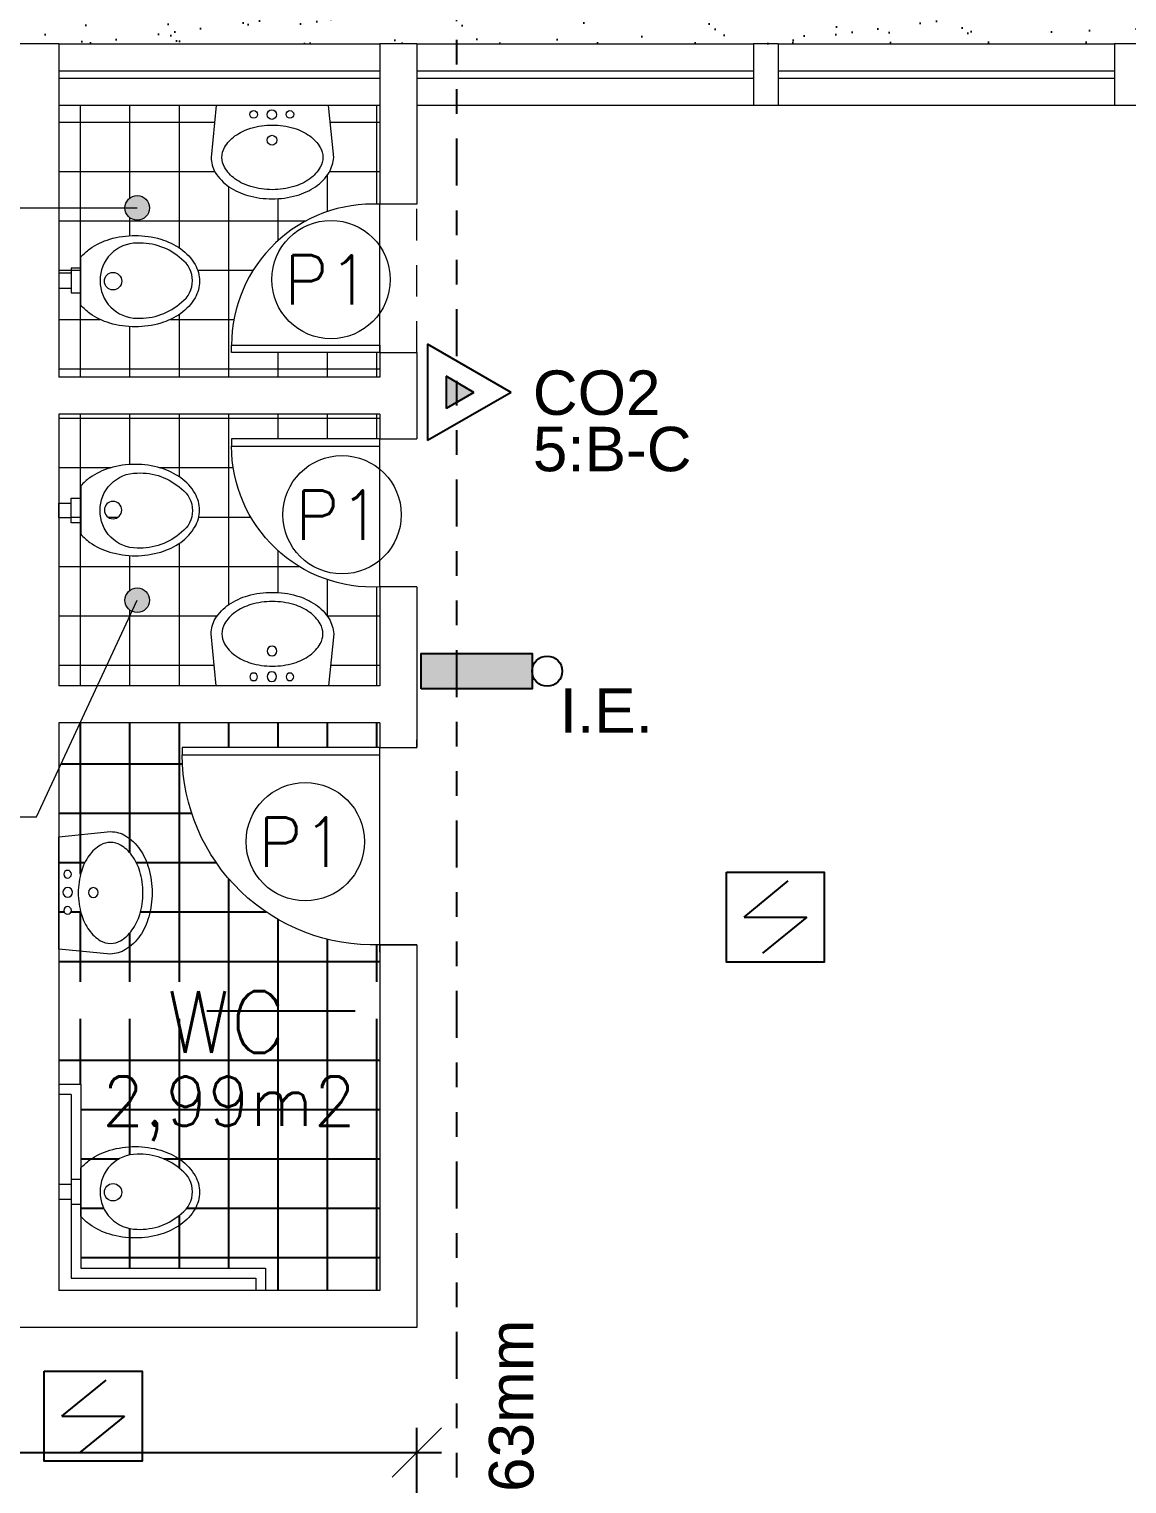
# Model space of a CAD drawing. Header units: millimetres. Extents: x 521 to 1055, y 261 to 520.
# Drawn here: x 536.45 to 540.9, y 498.88 to 504.78 of the extents above; entities that cross this region are included whole.
import ezdxf
from ezdxf.enums import TextEntityAlignment as Align

# ---------------------------------------------------------------- set-up
doc = ezdxf.new("R2010")
doc.units = ezdxf.units.MM
for name, pattern in [('CONTINU', [0]), ('DIVIDE2', [15.875, 6.35, -3.175, 0, -3.175, 0, -3.175]), ('HIDDEN', [9.524999999999999, 6.35, -3.175])]:
    doc.linetypes.add(name, pattern=pattern)
doc.layers.add('0.1', color=8, linetype='Continuous', lineweight=13)
doc.layers.add('ppci', color=8, linetype='Continuous')
doc.styles.add('ROMANS', font='romans')
doc.styles.get("Standard").update_dxf_attribs({"font": 'romans.shx'})
doc.styles.add('STYLE1', font='sanss___.ttf')
doc.dimstyles.new('Fares Eng - 50', dxfattribs={"dimscale": 2, "dimtxt": 0.085, "dimasz": 0.1, "dimexe": 0.05, "dimexo": 0.05, "dimgap": 0.04, "dimtad": 1, "dimzin": 4, "dimdsep": 46, "dimtxsty": 'ROMANS', "dimblk1": 'OBLIQUE', "dimblk2": 'OBLIQUE', "dimsah": 1, "dimcen": 0.05, "dimdle": 0.05, "dimclrd": 8, "dimclre": 8, "dimclrt": 8, "dimaunit": 1, "dimadec": 0, "dimazin": 0, "dimtfac": 1, "dimtix": 1, "dimtmove": 2, "dimatfit": 0, "dimldrblk": 'OPEN90', "dimfxl": 1, "dimtolj": 1, "dimtzin": 0, "dimarcsym": 0})
pattern_1 = [(0, (-0.7382471170010376, 0), (0, 0.2), []), (90, (-0.7382471170010376, 0), (-0.2, 1.224606353822377e-17), [])]

# ---------------------------------------------------------------- blocks, each defined once
blk = doc.blocks.new('P80')
for points in [[(0, 0.8600000000001068), (0, 0.8300000000001057), (0.1499999999999986, 0.8300000000001057), (0.1499999999999986, 0.8600000000001068)], [(0, 0), (0, 0.03000000000000114), (0.1499999999999986, 0.03000000000000114), (0.1499999999999986, 0)]]:
    blk.add_lwpolyline(points)
blk.add_lwpolyline([(-0.8000000000000227, 0.06000000000008299), (0, 0.06000000000008299), (0, 0.03000000000000114), (-0.8000000000000227, 0.03000000000000114)], close=True)
at = {"color": 8}
blk.add_arc((-0.02513934576528032, 0.05553438521076377), 0.7748735220644332, 88.14081760279143, 179.6698012135025, dxfattribs=at)
blk = doc.blocks.new('P60')
at = {"color": 252}
blk.add_lwpolyline([(-0.6000000000000227, 0.05960000000008298), (0, 0.05960000000008298), (0, 0.03000000000000114), (-0.6000000000000227, 0.03000000000000114)], close=True, dxfattribs=at)
at = {"color": 8}
blk.add_arc((-0.02886986666674457, 0.05960000000008306), 0.5711301333332781, 87.10253993610587, 180, dxfattribs=at)
blk = doc.blocks.new('Vaso')
for points in [[(0.02999999999997272, -0.04999999999995453), (0.02999999999997272, 0), (-0.02999999999997272, 0), (-0.02999999999997272, -0.04999999999995453)], [(0.04999999999995453, -0.09000000000014552), (0.04999999999995453, -0.04999999999995453), (-0.04999999999995453, -0.04999999999995453), (-0.04999999999995453, -0.09000000000014552)]]:
    blk.add_lwpolyline(points)
for points in [[(0.1828955200001019, -0.3100000000001728, -0.071776), (0.1680402599999979, -0.4129498500001318, -0.083144), (0.128710270000056, -0.4938477600001079, -0.106699), (0.06516211000007388, -0.5518467399999736, -0.132564), (-0.002104480000070907, -0.5700000000001637, -0.132564), (-0.06937106999998832, -0.5518467399999736, -0.106699), (-0.1329192299999704, -0.4938477600001079, -0.083144), (-0.1722492199999124, -0.4129498500001318, -0.071776), (-0.1871044800000163, -0.3100000000001728, -0.071776), (-0.1722492199999124, -0.2070501499999864, -0.083144), (-0.1329192299999704, -0.1261522400000104, -0.060171), (-0.09999999999990905, -0.09000000000014552), (0.09579103999999461, -0.09000000000014552, -0.060171), (0.128710270000056, -0.1261522400000104, -0.083144), (0.1680402599999979, -0.2070501499999864, -0.071776)], [(-0.08763701527800549, -0.4972033683313839, 0.2473999053505774), (0, -0.5413053001348089, 0.2473999053505774), (0.08763701527800549, -0.4972033683313839, 0.1978584598758542), (0.1521044799999345, -0.3175259839795217, 0.4183289460701766), (0, -0.1675407474929216, 0.4183289460701766), (-0.1521044799999345, -0.3175259839795217, 0.1978584598758542)]]:
    blk.add_lwpolyline(points, format="xyb", close=True)
blk.add_circle((-0.002104480000070907, -0.2200259839794398), 0.03525)
blk = doc.blocks.new('Cuba-emp')
blk.add_lwpolyline([(0.2100034834991149, 0.2482008336621746), (-7.105427357601002e-15, 0.227407372452717), (7.105427357601002e-15, -0.227407372452717), (0.2100034834991291, -0.2482008336621604, 0.1378156270121392), (0.2705880087187396, -0.2311785380375015, 0.1070411790707005), (0.3288221515426883, -0.1757097620058969, 0.0807505460992588), (0.3644727820534435, -0.09904874869174485, 0.06864280771685904), (0.3780384553094791, -0.0007008336622078559, 0.06864280771690003), (0.3644727820534364, 0.09764708136732558, 0.08075054609930853), (0.3288221515426741, 0.1743080946814768, 0.10704117907071), (0.2705880087187253, 0.2297768707130761, 0.1157522192348251), (0.2100034834991149, 0.2482008336621746)], format="xyb")
blk.add_lwpolyline([(0.2100034834991149, 0.2045185337481215, -0.1318273881114975), (0.2501415417997279, 0.1937487812531433, -0.1066332451029667), (0.2967372728202164, 0.1514795764228545, -0.08348179435471227), (0.328253700616866, 0.08706086194230345, -0.0722322283218027), (0.3408968663839005, 1.243449787580175e-14, -0.07223222832186973), (0.3282537006168731, -0.08706086194227858, -0.08348179435460365), (0.2967372728202307, -0.1514795764226058, -0.106633245102999), (0.2501415417997421, -0.1937487812531256, -0.1318273881114998), (0.2100034834991291, -0.2045185337481072, -0.1318273881114848), (0.1698654251985161, -0.1937487812531282, -0.1066332451030064), (0.1232696941780276, -0.151479576422612, -0.08348179435461947), (0.09175326638137804, -0.08706086194228746, -0.07223222832185378), (0.07911010061422985, 3.552713678800501e-15, -0.07223222832187323), (0.09175326638137093, 0.08706086194229457, -0.08348179435457351), (0.1232696941780134, 0.15147957642262, -0.1066332451030294), (0.1698654251985019, 0.1937487812531398, -0.1318273881114961)], format="xyb", close=True)
for centre, radius in [((0.03578416458526235, 0.0710594457912066), 0.01546869292730512), ((0.03651954001270497, -0.002319139823612204), 0.0193358661591314), ((0.03651954001270497, -0.002319139823612204), 0.0193358661591314), ((0.1402810526510621, -0.001433449959218791), 0.01977531766275002), ((0.03578416458526945, -0.07569772543820363), 0.01546869292730512)]:
    blk.add_circle(centre, radius)
blk = doc.blocks.new('ÁREA')
for p in [(4.97462945148186e-05, 0.003761569252461072), (0, 0)]:
    blk.add_attdef('COMPARTIMENTO', text='', height=0.0025).set_placement(p, align=Align.CENTER)
at = {"color": 1}
for p in [(-4.97462945148186e-05, -0.003761569252461072), (-9.94925890296372e-05, -0.007523138504922144)]:
    blk.add_attdef('ÁREA', text='', height=0.002, dxfattribs=at).set_placement(p, align=Align.CENTER)
blk = doc.blocks.new('_OBLIQUE')
at = {"color": 0, "linetype": 'ByBlock'}
blk.add_line((-0.5, -0.5), (0.5, 0.5), dxfattribs=at)
blk = doc.blocks.new('*D2544')
at = {"layer": '0.1', "color": 8, "linetype": 'CONTINU', "lineweight": -2, "transparency": 16777216}
for p, q in [((534.1232697461763, 498.3775467848045), (534.1232697461763, 499.1104200414892)), ((538.0232697461763, 498.3775467848045), (538.0232697461763, 499.1104200414892)), ((534.0232697461763, 499.0104200414892), (538.1232697461763, 499.0104200414892))]:
    blk.add_line(p, q, dxfattribs=at)
at = {"layer": 'DEFPOINTS', "color": 0, "linetype": 'CONTINU', "lineweight": -2, "transparency": 16777216}
for p in [(538.0232697461763, 499.0104200414892), (534.1232697461763, 498.2775467848044), (538.0232697461763, 498.2775467848044)]:
    blk.add_point(p, dxfattribs=at)
at = {"layer": '0.1', "color": 8, "linetype": 'CONTINU', "lineweight": -2, "transparency": 16777216, "xscale": 0.2, "yscale": 0.2, "zscale": 0.2, "rotation": 180}
blk.add_blockref('_OBLIQUE', (534.1232697461763, 499.0104200414892), dxfattribs=at)
at = {"layer": '0.1', "color": 8, "linetype": 'CONTINU', "lineweight": -2, "transparency": 16777216, "xscale": 0.2, "yscale": 0.2, "zscale": 0.2}
blk.add_blockref('_OBLIQUE', (538.0232697461763, 499.0104200414892), dxfattribs=at)
at = {"layer": '0.1', "color": 8, "linetype": 'CONTINU', "transparency": 16777216, "insert": (536.0732697461763, 499.1754200414892), "char_height": 0.17, "attachment_point": 5, "style": 'ROMANS'}
blk.add_mtext('\\A1;3.90', dxfattribs=at)
blk = doc.blocks.new('_Open90')
at = {"color": 0, "linetype": 'ByBlock', "lineweight": -2}
for p, q in [((-0.5, 0.5), (0, 0)), ((0, 0), (-1, 0)), ((0, 0), (-0.5, -0.5))]:
    blk.add_line(p, q, dxfattribs=at)

msp = doc.modelspace()

# ---------------------------------------------------------------- hatches: boundary and pattern name
at = {"layer": '0.1', "linetype": 'CONTINU', "lineweight": -2}
h = msp.add_hatch(dxfattribs=at)
h.set_pattern_fill('AR-SAND,_O', color=8, scale=0.005, double=1)
h.set_pattern_definition([(37.50000000000001, (536.9338649842716, 504.7169216843538), (-0.008000156479920228, 0.2447066186646712), [0, -0.19304, 0, -0.2159, 0, -0.206375]), (7.499999999999999, (536.9338649842716, 504.7169216843538), (0.2247616415690013, 0.3584125502841771), [0, -0.10414, 0, -0.17399, 0, -0.06667500000000001]), (327.5, (536.7776549842716, 504.7169216843538), (0.395496185120729, 0.0007185923392728455), [0, -0.0635, 0, -0.2286, 0, -0.29845]), (317.5, (536.7776549842716, 504.7169216843538), (0.3817782262361486, 0.1114646616286081), [0, -0.03175, 0, -0.14986, 0, -0.17145])])
h.paths.add_polyline_path([(545.3724391688598, 509.9478391246144), (537.5452751660277, 509.8699592179067), (537.434880869274, 505.432420980831), (545.0032869698753, 505.432420980831)])
h.paths.add_polyline_path([(545.0032869698753, 505.432420980831), (538.1857854332595, 505.432420980831), (538.1857854332595, 504.7169216843539), (539.3857697461763, 504.7169216843541), (539.4857697461762, 504.7169216843538), (540.8482697461764, 504.7169216843541), (540.9482697461763, 504.7169216843541), (542.3107697461763, 504.7169216843544), (542.4107697461764, 504.7169216843538), (543.7732697461763, 504.7169216843541), (543.9232697461763, 504.7169216843539), (544.9447922457421, 504.7169216843541)])
h.paths.add_polyline_path([(541.1778487952162, 505.1163371083941, -1), (540.6985611264757, 505.1163371083941, -1)], flags=16)
h.paths.add_polyline_path([(538.1857854332595, 505.432420980831), (537.434880869274, 505.432420980831), (537.4287255319039, 505.1849938424259, -0.07276963201041839), (537.4387709772908, 505.1163371083941, -0.0852835781286877), (537.4250276326134, 505.0363487585661), (537.4170811259384, 504.7169216843543), (537.8732697461764, 504.7169216843545), (538.0232697461763, 504.716921684354), (538.1857854332595, 504.716921684354)])
h.paths.add_polyline_path([(536.9338649842716, 505.9890917954538), (537.5126745080812, 505.9890917954538), (537.5126745080812, 506.2440917954538), (536.9338649842716, 506.2440917954538)], flags=9)
h.paths.add_polyline_path([(537.7317221271286, 505.9890917954538), (538.1648173652238, 505.9890917954538), (538.1648173652238, 506.2440917954538), (537.7317221271286, 506.2440917954538)], flags=24)
h.paths.add_polyline_path([(540.5967221271285, 505.9890917954538), (541.1998173652238, 505.9890917954538), (541.1998173652238, 506.2440917954538), (540.5967221271285, 506.2440917954538)], flags=24)
h.paths.add_polyline_path([(543.6317221271287, 505.9890917954538), (544.0648173652239, 505.9890917954538), (544.0648173652239, 506.2440917954538), (543.6317221271287, 506.2440917954538)], flags=24)
h.paths.add_polyline_path([(543.502912603319, 506.6538638188314), (544.2436268890333, 506.6538638188314), (544.2436268890333, 506.9088638188315), (543.502912603319, 506.9088638188315)], flags=24)
h.paths.add_polyline_path([(540.7166443724218, 504.9648247685257), (541.1118824676598, 504.9648247685257), (541.1118824676598, 505.2648247685257), (540.7166443724218, 505.2648247685257)], flags=24)
h = msp.add_hatch(dxfattribs=at)
h.set_pattern_fill('AR-SAND,_O', color=8, scale=0.005, double=1)
h.set_pattern_definition([(37.50000000000001, (531.6817221271286, 504.7169216843539), (-0.008000156479920228, 0.2447066186646712), [0, -0.19304, 0, -0.2159, 0, -0.206375]), (7.499999999999999, (531.6817221271286, 504.7169216843539), (0.2247616415690013, 0.3584125502841771), [0, -0.10414, 0, -0.17399, 0, -0.06667500000000001]), (327.5, (531.5255121271286, 504.7169216843539), (0.395496185120729, 0.0007185923392728455), [0, -0.0635, 0, -0.2286, 0, -0.29845]), (317.5, (531.5255121271286, 504.7169216843539), (0.3817782262361486, 0.1114646616286081), [0, -0.03175, 0, -0.14986, 0, -0.17145])])
h.paths.add_polyline_path([(537.5452751660277, 509.8699592179067), (533.7394981211797, 509.8320919187042), (531.8732697461763, 507.8873033279339), (531.8732697461763, 505.432420980831), (537.434880869274, 505.432420980831)])
h.paths.add_polyline_path([(537.4287255319039, 505.1849938424259), (537.434880869274, 505.432420980831), (532.1857854332595, 505.432420980831), (532.1857854332595, 504.7169216843539), (532.2732697461763, 504.7169216843539), (532.7732697461763, 504.716921684354), (533.2732697461763, 504.716921684354), (533.7732697461763, 504.716921684354), (536.5732697461763, 504.716921684354), (537.4170811259384, 504.7169216843543), (537.4250276326134, 505.0363487585661, -0.8428363243536067), (536.9594833085504, 505.1163371083941, -0.8643331618661794)])
h.paths.add_polyline_path([(532.1857854332595, 505.432420980831), (531.8732697461763, 505.432420980831), (531.8732697461763, 504.7169216843539), (532.1857854332595, 504.7169216843539)])
h.paths.add_polyline_path([(531.6817221271286, 505.9890917954538), (532.1148173652239, 505.9890917954538), (532.1148173652239, 506.2440917954538), (531.6817221271286, 506.2440917954538)], flags=9)
h.paths.add_polyline_path([(533.9217221271288, 505.9890917954538), (534.5248173652241, 505.9890917954538), (534.5248173652241, 506.2440917954538), (533.9217221271288, 506.2440917954538)], flags=24)
h.paths.add_polyline_path([(536.2817221271287, 505.9890917954538), (536.7148173652239, 505.9890917954538), (536.7148173652239, 506.2440917954538), (536.2817221271287, 506.2440917954538)], flags=24)
h.paths.add_polyline_path([(536.9338649842716, 505.9890917954538), (537.5126745080812, 505.9890917954538), (537.5126745080812, 506.2440917954538), (536.9338649842716, 506.2440917954538)], flags=24)
h.paths.add_polyline_path([(534.6007697461761, 506.6538638188314), (535.1957697461761, 506.6538638188314), (535.1957697461761, 506.9088638188315), (534.6007697461761, 506.9088638188315)], flags=24)
at = {"layer": '0.1', "linetype": 'CONTINU'}
h = msp.add_hatch(dxfattribs=at)
h.set_pattern_fill('_USER', color=8, scale=0.2, style=0, double=1, pattern_type=0)
h.set_pattern_definition(pattern_1)
h.paths.add_polyline_path([(537.8732697461764, 504.0669216843539), (537.8732697461764, 504.4669216843539), (536.5732697461763, 504.466921684354), (536.5732697461763, 504.0522582272014), (536.8412961753774, 504.0522582272014, -1), (536.9409738825394, 504.0522582272014, -1), (536.8412961753774, 504.0522582272014), (536.5732697461763, 504.0522582272013), (536.5732697461763, 503.787633365421), (536.6232697461762, 503.7876333654211), (536.6232697461762, 503.727633365421), (536.5732697461764, 503.7276333654211), (536.5732697461763, 503.3669216843538), (537.8732697461764, 503.3669216843539), (537.8732697461763, 503.4669216843538), (537.2732697461763, 503.4669216843537), (537.2732697461764, 503.4965216843561, -0.4291040067091605)])
h.paths.add_polyline_path([(536.6994233474218, 503.6247131668499), (536.6994233259545, 503.6247131821245, 0.08314246591699277), (536.7803198814282, 503.5853841497677), (536.78031991686, 503.585384139325, -0.08314247570714753)], flags=0)
h.paths.add_polyline_path([(537.41726868949, 504.3266406317028, -1), (537.4568193248156, 504.3266406317028, -1)], flags=16)
h.paths.add_polyline_path([(536.8285457301557, 503.7555288854209, -1), (536.7580457301557, 503.7555288854209, -1)], flags=0)
h.paths.add_polyline_path([(537.3473110387464, 504.4311375197686, -1), (537.378248424601, 504.4311375197686, -1)], flags=16)
h.paths.add_polyline_path([(537.4168224511292, 504.4304021443412, -1), (537.4554941834474, 504.4304021443412, -1)], flags=16)
h.paths.add_polyline_path([(537.4940682099758, 504.4311375197686, -1), (537.5250055958304, 504.4311375197686, -1)], flags=16)
edge = h.paths.add_edge_path(flags=16)
edge.add_arc((536.8832694957761, 503.5763682473045), 0.3641606381167159, 73.57827486537332, 89.99996060286799, ccw=False)
edge.add_arc((536.9092274106875, 503.6644437885898), 0.272339538585894, 54.56671686925421, 73.57819020894982, ccw=False)
edge.add_arc((536.9489162615166, 503.7202227471815), 0.2038815434231308, 30.205282362381126, 54.56672184458631, ccw=False)
edge.add_arc((537.0095655781332, 503.7555288997496), 0.1337041680432203, -6.140223888451146e-06, 30.205311487306687, ccw=False)
edge.add_arc((537.0095655781337, 503.7555288710923), 0.1337041680427554, -30.20531148736268, 6.1401751736411825e-06, ccw=False)
edge.add_arc((536.9489162615166, 503.7908350236605), 0.2038815434231379, 305.43327815541375, 329.7947176376189, ccw=False)
edge.add_arc((536.9092274106875, 503.8466139822522), 0.2723395385859037, 286.4218097910501, 305.4332831307458, ccw=False)
edge.add_arc((536.8832694957761, 503.9346895235376), 0.3641606381167082, 270.000039397132, 286.4217251346267, ccw=False)
edge.add_arc((536.8832699965767, 503.9346895235384), 0.3641606381175117, 253.57827486539162, 269.99996060288584, ccw=False)
edge.add_arc((536.8573120816651, 503.8466139822522), 0.272339538585894, 234.5667168692542, 253.57819020894982, ccw=False)
edge.add_arc((536.8176243238506, 503.7908361668458), 0.2038831085607021, 220.7930870399286, 234.5666578242865, ccw=False)
edge.add_line((536.6632697461764, 503.6576333654211), (536.6632697461764, 503.853424405421))
edge.add_arc((536.8176243238506, 503.7202216039963), 0.203883108560706, 125.4333421757135, 139.2069129600714, ccw=False)
edge.add_arc((536.8573120816651, 503.6644437885898), 0.2723395385859037, 106.42180979105021, 125.43328313074579, ccw=False)
edge.add_arc((536.8832699965767, 503.5763682473037), 0.3641606381175037, 90.00003939711422, 106.42172513460841, ccw=False)
edge = h.paths.add_edge_path()
edge.add_line((537.6866782907741, 504.2569182008548), (537.6658848295647, 504.4669216843539))
edge.add_line((537.6658848295647, 504.4669216843539), (537.2110700846592, 504.4669216843539))
edge.add_line((537.2110700846592, 504.4669216843539), (537.1902766234498, 504.2569182008548))
edge.add_arc((537.3066018046046, 504.2569182008548), 0.1163251811548207, 180, 211.387297163865)
edge.add_arc((537.3694836825108, 504.2952823299283), 0.1899861407506768, 211.3872971638434, 235.8262727550331)
edge.add_arc((537.4107512224331, 504.3560656062938), 0.2634546138323976, 235.8262727549359, 254.2928661822718)
edge.add_arc((537.4377766234492, 504.4521655997534), 0.3632823707089864, 254.2928661824861, 270.0000000000896)
edge.add_arc((537.4377766234503, 504.4521655997532), 0.3632823707088164, 269.9999999999104, 285.7071338175212)
edge.add_arc((537.4648020244665, 504.3560656062937), 0.2634546138322055, 285.7071338177145, 304.1737272450645)
edge.add_arc((537.5060695643887, 504.2952823299283), 0.1899861407506669, 304.1737272449669, 328.6127028361566)
edge.add_arc((537.5689514422949, 504.2569182008548), 0.1163251811548238, 328.6127028361349, 360)
for points in [[(536.9409738825394, 504.0522582272014, 1), (536.8412961753774, 504.0522582272014, 1)], [(536.9409738825394, 502.4630257184097, 1), (536.8412961753774, 502.4630257184097, 1)]]:
    msp.add_hatch(color=8, dxfattribs=at).paths.add_polyline_path(points)
h = msp.add_hatch(dxfattribs=at)
h.set_pattern_fill('_USER', color=8, scale=0.2, style=0, double=1, pattern_type=0)
h.set_pattern_definition(pattern_1)
h.paths.add_polyline_path([(537.2732697461764, 503.0873216843537), (537.2732697461764, 503.1169216843538), (537.8732697461763, 503.1169216843537), (537.8732697461763, 503.2169216843537), (536.5732697461763, 503.2169216843537), (536.5732697461763, 502.8562100032865), (536.6232697461762, 502.8562100032866), (536.6232697461762, 502.7962100032865), (536.5732697461762, 502.7962100032865), (536.5732697461763, 502.1169216843538), (536.7302723624595, 502.1169216843539), (536.8701289013673, 502.4178299892984, -0.2918137237420709), (536.8412961753774, 502.4630257184097, -1), (536.9409738825394, 502.4630257184097, -0.5482108319816127), (536.8701289013673, 502.4178299892984), (536.7302723624595, 502.1169216843538), (537.8732697461763, 502.1169216843537), (537.8732697461763, 502.5169216843537, -0.4291040067102474)])
edge = h.paths.add_edge_path(flags=16)
edge.add_arc((536.8832694957761, 503.0074751214031), 0.3641606381167159, 270.000039397132, 286.4217251346267)
edge.add_arc((536.9092274106875, 502.9193995801177), 0.272339538585894, 286.4218097910502, 305.4332831307458)
edge.add_arc((536.9489162615166, 502.863620621526), 0.2038815434231308, 305.4332781554137, 329.7947176376189)
edge.add_arc((537.0095655781332, 502.828314468958), 0.1337041680432203, 329.7946885126933, 360.0000061402239)
edge.add_arc((537.0095655781337, 502.8283144976152), 0.1337041680427554, 359.9999938598248, 390.2053114873627)
edge.add_arc((536.9489162615166, 502.793008345047), 0.2038815434231379, 30.20528236238112, 54.56672184458628)
edge.add_arc((536.9092274106875, 502.7372293864553), 0.2723395385859037, 54.56671686925417, 73.57819020894983)
edge.add_arc((536.8832694957761, 502.64915384517), 0.3641606381167082, 73.5782748653733, 89.99996060286799)
edge.add_arc((536.8832699965767, 502.6491538451692), 0.3641606381175117, 90.00003939711412, 106.4217251346084)
edge.add_arc((536.8573120816651, 502.7372293864553), 0.272339538585894, 106.4218097910502, 125.4332831307458)
edge.add_arc((536.8176243238506, 502.7930072018618), 0.2038831085607021, 125.4333421757135, 139.2069129600714)
edge.add_line((536.6632697461764, 502.9262100032865), (536.6632697461764, 502.7304189632866))
edge.add_arc((536.8176243238506, 502.8636217647113), 0.203883108560706, 220.7930870399286, 234.5666578242865)
edge.add_arc((536.8573120816651, 502.9193995801177), 0.2723395385859037, 234.5667168692542, 253.5781902089498)
edge.add_arc((536.8832699965767, 503.0074751214039), 0.3641606381175037, 253.5782748653916, 269.9999606028858)
edge = h.paths.add_edge_path(flags=0)
edge.add_arc((536.7932957301557, 502.8283144832866), 0.03525, 0, 360)
edge = h.paths.add_edge_path(flags=16)
edge.add_arc((537.4370440071527, 502.2572027370047), 0.01977531766275002, 0, 360)
edge = h.paths.add_edge_path(flags=16)
edge.add_arc((537.3627797316738, 502.1527058489389), 0.01546869292730512, 0, 360)
edge = h.paths.add_edge_path(flags=16)
edge.add_arc((537.4361583172883, 502.1534412243664), 0.0193358661591314, 0, 360)
edge = h.paths.add_edge_path(flags=16)
edge.add_arc((537.5095369029032, 502.1527058489389), 0.01546869292730512, 0, 360)
edge = h.paths.add_edge_path()
edge.add_line((537.6866782907741, 502.3269251678528), (537.6658848295647, 502.1169216843537))
edge.add_line((537.6658848295647, 502.1169216843537), (537.2110700846592, 502.1169216843537))
edge.add_line((537.2110700846592, 502.1169216843537), (537.1902766234498, 502.3269251678528))
edge.add_arc((537.3066018046046, 502.3269251678528), 0.1163251811548207, 148.612702836135, 180, ccw=False)
edge.add_arc((537.3694836825108, 502.2885610387792), 0.1899861407506768, 124.1737272449669, 148.6127028361566, ccw=False)
edge.add_arc((537.4107512224331, 502.2277777624137), 0.2634546138323976, 105.70713381772819, 124.1737272450641, ccw=False)
edge.add_arc((537.4377766234492, 502.1316777689541), 0.3632823707089864, 89.99999999991041, 105.70713381751389, ccw=False)
edge.add_arc((537.4377766234503, 502.1316777689543), 0.3632823707088164, 74.2928661824788, 90.00000000008959, ccw=False)
edge.add_arc((537.4648020244665, 502.2277777624139), 0.2634546138322055, 55.826272754935474, 74.29286618228548, ccw=False)
edge.add_arc((537.5060695643887, 502.2885610387792), 0.1899861407506669, 31.387297163843414, 55.826272755033074, ccw=False)
edge.add_arc((537.5689514422949, 502.3269251678528), 0.1163251811548238, 0, 31.387297163865128, ccw=False)
at = {"layer": '0.1', "linetype": 'CONTINU', "lineweight": -2}
h = msp.add_hatch(dxfattribs=at)
h.set_pattern_fill('_USER', color=8, scale=0.2, style=0, double=1, pattern_type=0)
h.set_pattern_definition(pattern_1)
h.paths.add_polyline_path([(537.8732697461763, 501.0669216843538, -0.4220514271876431), (537.0732697461764, 501.8369216843566), (537.0732697461764, 501.8669216843538), (537.8732697461762, 501.8669216843538), (537.8732697461762, 501.9669216843537), (536.6605551745605, 501.9669216843538), (536.5732697461763, 501.7791227404748), (536.5732697461763, 500.9169216843538), (537.1732697461765, 500.9169216843538), (537.1732697461763, 500.7669216843538), (536.5732697461763, 500.7669216843539), (536.5732697461763, 500.5013417324604), (536.6632697461762, 500.5013417324604), (536.6632697461763, 499.7569216843538), (537.4112376487716, 499.7569216843537), (537.4112376487715, 499.6669216843538), (537.8732697461763, 499.6669216843538), (537.8732697461764, 500.7669216843539), (537.7732697461763, 500.7669216843538), (537.7732697461763, 500.9169216843537), (537.8732697461764, 500.9169216843538)])
h.paths.add_polyline_path([(536.8700070189974, 501.1261308648537, -0.1066332451067462), (536.8234112879752, 501.0838616600221, -0.1318273881082254), (536.7832732296755, 501.0730919075276, -0.1318273881106296), (536.7431351713751, 501.0838616600224, -0.1066332451037985), (536.6965394403543, 501.1261308648532, -0.08348179435385415), (536.665023012558, 501.190549579333, -0.07223222832222705), (536.6523798467906, 501.2776104412757, -0.07223222832195468), (536.6650230125582, 501.364671303218, -0.08348179435061105), (536.6965394403522, 501.4290900176958, -0.1066332451107504), (536.743135171376, 501.4713592225294, -0.1318273881073946), (536.7832732296755, 501.4821289750238, -0.1318273881106333), (536.8234112879759, 501.471359222529, -0.1066332451037019), (536.8700070189967, 501.4290900176982, -0.08348179435466521), (536.9015234467932, 501.3646713032178, -0.07223222832172972), (536.9141666125603, 501.2776104412757, -0.07223222832218963), (536.9015234467931, 501.1905495793329, -0.08348179435279396)], flags=16)
h.paths.add_polyline_path([(536.6937754811647, 501.2790438912349, -1), (536.7333261164903, 501.2790438912349, -1)], flags=0)
h.paths.add_polyline_path([(536.5935852178343, 501.2065509954845, -1), (536.6245226036889, 501.2065509954845, -1)], flags=16)
h.paths.add_polyline_path([(536.5904534200299, 501.2799295810993, -1), (536.6291251523481, 501.2799295810993, -1)], flags=16)
h.paths.add_polyline_path([(536.5935852178343, 501.3533081667139, -1), (536.6245226036889, 501.3533081667139, -1)], flags=16)
h.paths.add_polyline_path([(537.0704731145073, 500.154558699632, -0.2473999053515934), (537.1145750463111, 500.0669216843538, -0.2473999053501413), (537.0704731145079, 499.9792846690758, -0.1978584598760171), (536.8907957301559, 499.9148172043538, -0.4183289460703992), (536.7408104936692, 500.0669216843537, -0.4183289460703992), (536.8907957301559, 500.2190261643536, -0.1978584598752668)], flags=16)
h.paths.add_polyline_path([(536.8285457301557, 500.0648172043536, -1), (536.7580457301557, 500.0648172043536, -1)], flags=0)
h.paths.add_polyline_path([(536.9509048225171, 500.5669673881948), (537.5520952987076, 500.5669673881948), (537.5520952987076, 500.9419673881948), (536.9509048225171, 500.9419673881948)], flags=24)
h.paths.add_polyline_path([(536.6599259302286, 500.2365451725009), (537.8646878349906, 500.2365451725009), (537.8646878349906, 500.5936880296437), (536.6599259302286, 500.5936880296437)], flags=25)
at = {"layer": 'ppci'}
for points in [[(538.2546129650136, 503.3051972227926), (538.1418630575376, 503.370293412225), (538.1418630575376, 503.2401010333602)], [(538.4898474142584, 502.1043894621199), (538.4898474142584, 502.2468876892436), (538.0413180307261, 502.2468876892436), (538.0413180307261, 502.1043894621199)]]:
    msp.add_hatch(color=10, dxfattribs=at).paths.add_polyline_path(points)

# ---------------------------------------------------------------- linework, layer by layer
at = {"layer": '0.1', "color": 7}
for p, q in [((536.5732697461763, 504.716921684354), (533.7732697461763, 504.716921684354)), ((536.5732697461763, 504.716921684354), (536.5732697461763, 503.3669216843538)), ((537.8732697461764, 504.716921684354), (537.8732697461764, 504.0669216843538)), ((538.0232697461763, 504.716921684354), (537.8732697461764, 504.716921684354)), ((538.0232697461763, 504.7169216843539), (538.0232697461763, 504.0669216843538)), ((538.0232697461763, 504.0669216843539), (537.8732697461764, 504.0669216843539)), ((537.8732697461762, 503.4669216843538), (538.0232697461763, 503.4669216843538)), ((537.8732697461763, 503.4669216843538), (537.8732697461763, 503.3669216843537)), ((538.0232697461763, 503.4669216843538), (538.0232697461763, 503.1169216843538)), ((537.8732697461763, 503.3669216843538), (536.5732697461763, 503.3669216843538)), ((537.8732697461763, 503.2169216843538), (536.5732697461763, 503.2169216843538)), ((536.5732697461763, 503.2169216843538), (536.5732697461763, 502.1169216843538)), ((537.8732697461763, 503.2169216843538), (537.8732697461763, 503.1169216843538)), ((537.8732697461763, 503.1169216843538), (538.0232697461764, 503.1169216843538)), ((538.0232697461764, 502.5169216843538), (537.8732697461762, 502.5169216843538)), ((537.8732697461763, 502.5169216843537), (537.8732697461763, 502.1169216843538)), ((538.0232697461764, 502.5169216843537), (538.0232697461763, 501.8669216843538)), ((537.8732697461763, 502.1169216843538), (536.5732697461763, 502.1169216843538)), ((537.8732697461763, 501.9669216843538), (536.5732697461763, 501.9669216843538)), ((536.5732697461763, 501.9669216843538), (536.5732697461763, 499.6669216843537)), ((537.8732697461763, 501.9669216843538), (537.8732697461762, 501.8669216843538)), ((537.8732697461763, 501.8669216843537), (538.0232697461763, 501.8669216843538)), ((538.0232697461763, 501.0669216843538), (537.8732697461764, 501.0669216843538)), ((537.8732697461763, 501.0669216843538), (537.8732697461763, 499.6669216843538)), ((538.0232697461763, 501.0669216843538), (538.0232697461763, 499.5169216843538)), ((537.8732697461763, 499.6669216843538), (536.5732697461763, 499.6669216843538)), ((538.0232697461763, 499.5169216843538), (536.2232697461762, 499.5169216843538))]:
    msp.add_line(p, q, dxfattribs=at)
at = {"layer": '0.1', "color": 8}
for p, q in [((536.5732697461763, 504.716921684354), (537.8732697461764, 504.7169216843545)), ((538.023269746176, 504.7169216843538), (539.3857697461763, 504.7169216843541)), ((539.4857697461762, 504.7169216843538), (539.3857697461763, 504.7169216843538)), ((539.3857697461763, 504.7169216843541), (539.3857697461763, 504.466921684354)), ((539.4857697461761, 504.7169216843538), (540.8482697461764, 504.7169216843541)), ((539.4857697461762, 504.7169216843541), (539.4857697461762, 504.466921684354)), ((540.9482697461763, 504.7169216843541), (540.8482697461762, 504.716921684354)), ((540.8482697461762, 504.7169216843544), (540.8482697461762, 504.4669216843542)), ((536.5732697461763, 504.606921684354), (537.8732697461764, 504.6069216843543)), ((537.8732697461764, 504.576921684354), (536.5732697461763, 504.576921684354)), ((538.023269746176, 504.6069216843538), (539.3857697461763, 504.6069216843541)), ((539.3857697461763, 504.5769216843537), (538.023269746176, 504.5769216843539)), ((539.4857697461761, 504.6069216843538), (540.8482697461764, 504.6069216843541)), ((540.8482697461764, 504.5769216843537), (539.4857697461761, 504.5769216843539)), ((537.8732697461764, 504.4669216843539), (536.5732697461763, 504.4669216843539)), ((539.3857697461763, 504.4669216843538), (538.023269746176, 504.4669216843537)), ((539.4857697461763, 504.4669216843539), (539.3857697461763, 504.466921684354)), ((540.8482697461764, 504.4669216843538), (539.4857697461761, 504.4669216843537)), ((540.9482697461763, 504.4669216843541), (540.8482697461762, 504.4669216843542)), ((537.8732697461763, 503.4669216843538), (537.8732697461764, 504.0669216843538)), ((537.8732697461762, 502.5169216843538), (537.8732697461762, 503.1169216843538)), ((537.8732697461764, 501.0669216843538), (537.8732697461763, 501.8669216843537)), ((536.6632697461763, 500.5013417324605), (536.5732697461763, 500.5013417324605)), ((536.6232697461762, 500.4613417324605), (536.5732697461763, 500.4613417324605)), ((536.6232697461762, 500.4613417324605), (536.6232697461763, 499.7169216843537)), ((536.6632697461763, 500.5013417324605), (536.6632697461764, 499.7569216843538)), ((536.6632697461764, 499.7569216843538), (537.4112376487715, 499.7569216843538)), ((537.4112376487715, 499.7569216843538), (537.4112376487715, 499.6669216843537)), ((536.6232697461763, 499.7169216843537), (537.3712376487713, 499.7169216843537)), ((537.3712376487713, 499.7169216843537), (537.3712376487714, 499.6669216843537))]:
    msp.add_line(p, q, dxfattribs=at)
at = {"layer": '0.1', "color": 8, "linetype": 'CONTINU'}
for p, q in [((535.0994409072055, 504.0522582272014), (536.8911350289584, 504.0522582272014)), ((536.483607594356, 501.5862101578196), (536.8911350289584, 502.4630257184097)), ((535.0994409072055, 501.5862101578196), (536.483607594356, 501.5862101578196))]:
    msp.add_line(p, q, dxfattribs=at)
at = {"layer": '0.1', "color": 8, "linetype": 'HIDDEN', "ltscale": 0.02}
msp.add_line((538.0232697461763, 503.4669216843538), (538.0232697461763, 504.0669216843538), dxfattribs=at)
at = {"layer": '0.1', "color": 8, "linetype": 'CONTINU'}
for centre in [(536.8911350289584, 504.0522582272014), (536.8911350289584, 502.4630257184097)]:
    msp.add_circle(centre, 0.04983885358103635, dxfattribs=at)
at = {"layer": '0.1', "color": 8}
for centre in [(537.6758223633351, 503.7619849676271), (537.7205130689179, 502.8094734927123), (537.5715451781357, 501.4848878611316)]:
    msp.add_circle(centre, 0.2396438343701963, dxfattribs=at)
at = {"layer": 'ppci', "color": 12, "linetype": 'DIVIDE2', "ltscale": 0.03}
msp.add_line((538.1857854332598, 489.6419216843531), (538.1857854332595, 505.4324209808311), dxfattribs=at)
at = {"layer": 'ppci', "color": 10, "linetype": 'Continuous'}
for p, q in [((538.0668630575374, 503.5001972227926), (538.0668630575374, 503.1101972227926)), ((538.4046129650142, 503.3051972227926), (538.0668630575374, 503.5001972227926)), ((538.1418630575376, 503.370293412225), (538.1418630575376, 503.2401010333602)), ((538.2546129650136, 503.3051972227926), (538.1418630575376, 503.370293412225)), ((538.4046129650142, 503.3051972227926), (538.0668630575374, 503.1101972227926)), ((538.2546129650136, 503.3051972227926), (538.1418630575376, 503.2401010333602)), ((539.3485901271399, 501.1794203415856), (539.527219746176, 501.3257336513483)), ((539.3485901271399, 501.1794203415856), (539.6018993652123, 501.1794203415856)), ((539.6018993652123, 501.1794203415856), (539.4232697461762, 501.0331070318229)), ((536.5861392738138, 499.1578231893659), (536.7647688928499, 499.3041364991286)), ((536.5861392738138, 499.1578231893659), (536.8394485118862, 499.1578231893659)), ((536.8394485118862, 499.1578231893659), (536.6608188928501, 499.0115098796032))]:
    msp.add_line(p, q, dxfattribs=at)
at = {"layer": 'ppci', "color": 10}
msp.add_lwpolyline([(538.0413180307261, 502.1043894621199), (538.0413180307261, 502.2468876892436), (538.4898474142584, 502.2468876892436), (538.4898474142584, 502.1043894621199)], close=True, dxfattribs=at)
at = {"layer": 'ppci', "color": 10, "linetype": 'Continuous'}
for points in [[(539.2773469039329, 501.3616286380897), (539.6731425884199, 501.3616286380897), (539.6731425884199, 500.9972120450815), (539.2773469039329, 500.9972120450815)], [(536.5148960506068, 499.34003148587), (536.9106917350938, 499.34003148587), (536.9106917350938, 498.9756148928618), (536.5148960506068, 498.9756148928618)]]:
    msp.add_lwpolyline(points, close=True, dxfattribs=at)
at = {"layer": 'ppci', "color": 10}
msp.add_circle((538.5510219696049, 502.1756385756822), 0.06117455534641968, dxfattribs=at)

# ---------------------------------------------------------------- block references
at = {"layer": '0.1', "color": 8}
for name, p, rotation in [('Cuba-emp', (537.438477457112, 504.4669216843539), 270), ('Vaso', (536.5732697461763, 503.757633365421), 90), ('Vaso', (536.5732697461763, 500.0669216843537), 90)]:
    msp.add_blockref(name, p, dxfattribs=dict(at, rotation=rotation))
msp.add_blockref('P60', (537.8732697461764, 503.4369216843538), dxfattribs=at)
at = {"layer": '0.1', "color": 8, "xscale": -1}
for name, p, rotation in [('P60', (537.8732697461764, 503.1469216843537), 180), ('Vaso', (536.5732697461763, 502.8262100032866), 90), ('Cuba-emp', (537.438477457112, 502.1169216843537), 270), ('P80', (537.8732697461764, 501.8969216843538), 180), ('Cuba-emp', (536.5732697461764, 501.2776104412757), 180)]:
    msp.add_blockref(name, p, dxfattribs=dict(at, rotation=rotation))
at = {"layer": '0.1', "color": 8}
ref = msp.add_blockref('ÁREA', (537.2689397218786, 500.6221190802431), dxfattribs=dict(at, xscale=133.3333333333333, yscale=133.3333333333333, zscale=133.3333333333333))
ref.add_attrib('ÁREA', '2,99m2', dxfattribs={"layer": '0', "color": 1, "height": 0.2}).set_placement((537.2623068826096, 500.3341642201199), align=Align.CENTER)
ref.add_attrib('COMPARTIMENTO', 'WC', dxfattribs={"layer": '0', "color": 3, "height": 0.25}).set_placement((537.2515000606124, 500.6294673881948), align=Align.CENTER)

# ---------------------------------------------------------------- texts
for p in [(537.4852141558633, 503.6604726277587), (537.5299048614461, 502.707961152844), (537.3809369706639, 501.3833755212632)]:
    msp.add_text('P1', height=0.2, dxfattribs=at).set_placement(p)
at = {"layer": 'ppci', "color": 10, "style": 'STYLE1'}
for s, p in [('CO2', (538.4928320959796, 503.2139027169189)), ('5:B-C', (538.4928320959796, 502.9855443588113)), ('I.E.', (538.6019141283533, 501.9261477547603))]:
    msp.add_text(s, height=0.18, dxfattribs=at).set_placement(p)
msp.add_text('FERRO GALVANIZADO - Ø63mm', height=0.18, rotation=90, dxfattribs=at).set_placement((538.4954670288059, 495.6935396029951))

# ---------------------------------------------------------------- dimensions: what is measured, and where the dimension line sits
at = {"layer": '0.1', "color": 8, "linetype": 'CONTINU'}
dim = msp.add_linear_dim(base=(538.0232697461763, 499.0104200414892), p1=(534.1232697461763, 498.2775467848044), p2=(538.0232697461763, 498.2775467848044), dimstyle='Fares Eng - 50', dxfattribs=at)
dim.commit()
dim.dimension.update_dxf_attribs({"geometry": '*D2544', "text_midpoint": (536.0732697461763, 499.1754200414892)})

doc.saveas('drawing.dxf')
